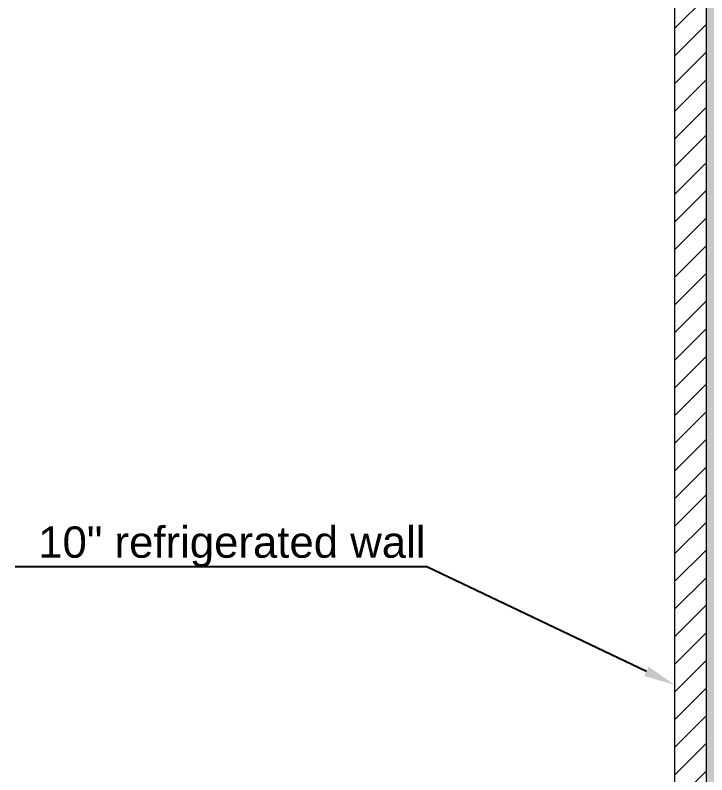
# Model space of a CAD drawing. Header units: inches. Extents: x 1913 to 24953, y -2945 to 1064.
# Drawn here: x 16267.9 to 16488.9, y -955.9 to -713.1 of the extents above; entities that cross this region are included whole.
import ezdxf
from ezdxf import colors
from ezdxf.entities.mleader import LeaderData, LeaderLine
from ezdxf.math import Vec2, Vec3

# ---------------------------------------------------------------- set-up
doc = ezdxf.new("R2010")
doc.units = ezdxf.units.IN
doc.header["$MEASUREMENT"] = 0
doc.linetypes.add('Overhead 1_16_', pattern=[0.101562, 0.0625, -0.039062])
doc.layers.add('A-FLOR-OVHD', color=1, linetype='Overhead 1_16_', lineweight=9)
doc.layers.add('A-WALL', color=113, linetype='Continuous', lineweight=13)
doc.styles.add('Arial_2', font='arial.ttf', dxfattribs={"height": 32})

msp = doc.modelspace()

# ---------------------------------------------------------------- hatches: boundary and pattern name
at = {"lineweight": 0, "ltscale": 0.5}
h = msp.add_hatch(dxfattribs=at)
h.set_pattern_fill('ANSI31', color=256, scale=50)
h.set_pattern_definition([(45, (-371.2786, -181.2105), (-4.4194174, 4.4194174), [])])
h.paths.add_polyline_path([(16478.653809, -1170.706329), (16488.653809, -1170.706329), (16488.653809, -496.706329), (16478.653809, -496.706329)])
at = {"layer": 'A-FLOR-OVHD', "lineweight": 0, "true_color": 0x636466}
h = msp.add_hatch(dxfattribs=at)
h.set_pattern_fill('FP_1', color=251, style=0, pattern_type=2)
h.set_pattern_definition([(50, (15633.552, 194.942), (36.72335, -3.213), [3.84, -42.24]), (355, (15633.552, 194.94), (-7.1044, 38.51274), [3.072, -33.792]), (100.451, (15636.612, 194.674), (29.62024, 35.29956), [3.263, -35.898]), (46.184, (15633.552, 205.18), (54.6425, -8.4752), [5.76, -63.36]), (96.636, (15638.106, 204.476), (47.854, 49.8752), [4.895, -53.848]), (351.184, (15633.55, 205.18), (47.8553, 49.8749), [4.608, -50.688]), (21, (15638.672, 202.622), (30.56126, -20.614), [3.84, -42.24]), (326, (15638.672, 202.62), (12.4577, 37.1283), [3.072, -33.792]), (71.451, (15641.22, 200.904), (43.02, 16.5135), [3.263, -35.898]), (37.5, (15633.552, 194.942), (0.6228, 17.04428), [1.69, -31.693, 1.69, -32.614, -33.92]), (37.5, (15633.552, 194.942), (0.6228, 17.04428), [-67.686, 1.69, -32.23]), (7.5, (15633.552, 194.942), (13.4694, 20.19387), [1.69, -17.869, 1.69, -30.925, -12.928]), (7.5, (15633.552, 194.942), (13.4694, 20.19387), [-52.173, 1.69, -11.238]), (327.5, (15622.134, 194.942), (27.33168, -1.15522), [1.69, -11.11, 1.69, -38.246, -52.992]), (327.5, (15622.134, 194.942), (27.33168, -1.15522), [-52.736, 1.69, -51.302]), (317.5, (15617.014, 194.942), (29.85903, 5.12498), [1.69, -14.95, 1.69, -24.832, -37.632]), (317.5, (15617.014, 194.942), (29.85903, 5.12498), [-43.162, 1.69, -35.942])])
h.paths.add_polyline_path([(16488.653809, -252.706329), (16513.653809, -252.706329), (16513.653809, -260.706329), (16513.653809, -280.706329), (16513.653809, -1170.706329), (16488.653809, -1170.706329), (16488.653809, -496.706329), (16488.653809, -476.706329), (16488.653809, -371.706329), (16488.653809, -361.706329), (16488.653809, -280.706329), (16488.653809, -260.706329)], flags=0)
h.paths.add_polyline_path([(16488.653809, -11.706329), (16513.653809, -11.706329), (16513.653809, -216.706329), (16488.653809, -216.706329)], flags=0)

# ---------------------------------------------------------------- linework, layer by layer
at = {"color": 5, "lineweight": 0, "ltscale": 0.5}
msp.add_lwpolyline([(16488.653809, -1170.706329), (16478.653809, -1170.706329), (16478.653809, -496.706329), (16488.653809, -496.706329)], close=True, dxfattribs=at)
at = {"layer": 'A-WALL', "lineweight": 0}
msp.add_line((16488.653809, -496.706329), (16488.653809, -1170.706329), dxfattribs=at)

# ---------------------------------------------------------------- leaders
at = {"color": 5, "lineweight": 0, "ltscale": 0.5}
ml = msp.add_multileader_mtext('Standard', dxfattribs=at)
ml.set_content('10" refrigerated wall', color=5, style='Arial_2')
ml.set_leader_properties()
ml.build(insert=Vec2(0, 0))
ml.multileader.update_dxf_attribs({"text_right_attachment_type": 6, "dogleg_length": 0.36, "arrow_head_size": 10})
ctx = ml.context
ctx.base_point, ctx.char_height, ctx.arrow_head_size, ctx.landing_gap_size, ctx.plane_origin = Vec3(16277.698741, -882.975997), 10, 10, 0.09, Vec3(16478.653809, -927.12546)
ctx.right_attachment, ctx.text_align_type = 6, 2
notes = []
notes.append((ctx, [(0, (1, 1, 0), (16399.500679, -889.445983), (-1, 0), 0.36, [(0, [(16478.653809, -927.12546)], 0, [])])]))
ctx.mtext.insert, ctx.mtext.alignment, ctx.mtext.flow_direction = Vec3(16399.050679, -876.50601), 3, 5
for ctx, leaders in notes:
    for number, flags, end, landing, length, lines in leaders:
        leader = LeaderData()
        leader.index, (leader.has_last_leader_line, leader.has_dogleg_vector, leader.attachment_direction) = number, flags
        leader.last_leader_point, leader.dogleg_vector, leader.dogleg_length = Vec3(end), Vec3(landing), length
        for number, points, colour, breaks in lines:
            line = LeaderLine()
            line.index, line.vertices, line.color, line.breaks = number, Vec3.list(points), colors.encode_raw_color(colour), breaks
            leader.lines.append(line)
        ctx.leaders.append(leader)

doc.saveas('drawing.dxf')
